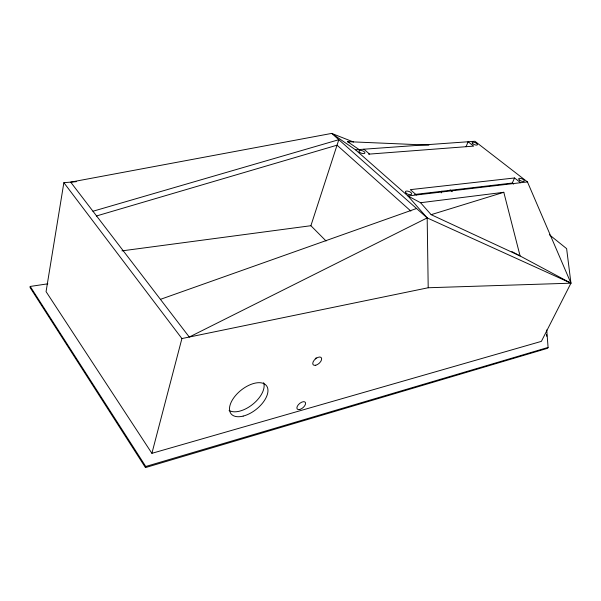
<?xml version="1.0" encoding="UTF-8"?>
<svg xmlns="http://www.w3.org/2000/svg" width="601" height="601" viewBox="0 0 601 601"><rect width="100%" height="100%" fill="white"/><g stroke="black" fill="none" stroke-linecap="round" stroke-linejoin="round"><path stroke-width="0.9" d="M47.832 283.815L30.208 286.444L30.05 287.496L145.465 467.593L547.646 348.272L548.082 347.431L546.737 329.949M76.274 181.682L63.871 182.674L46.067 291.635L151.895 453.327L541.381 341.368L570.95 283.184L566.623 248.641L549.389 234.766M145.465 467.593L145.75 466.489L30.208 286.444M151.895 453.327L181.908 338.558L63.871 182.674M326.058 240.986L310.897 225.713L338.814 139.71L92.967 211.244M441.239 192.898L441.938 191.156M466.075 146.734L468.081 141.761L473.671 146.118L368.563 154.164M414.705 194.461L512.307 183.042L514.546 177.971L520.639 182.719M181.908 338.558L428.205 287.751L427.176 217.915L331.699 133.407L355.499 149.807L474.925 141.273L527.453 181.915L570.95 283.184L427.176 217.915L189.27 337.041L70.678 182.133L331.699 133.407L353.531 142.024M160.422 299.358L416.538 208.502M431.142 214.67L503.803 192.29L520.098 255.973L431.142 214.67L420.565 202.725L407.951 195.971L355.499 149.807M96.333 216.014L337.041 145.187L410.859 211.079M145.75 466.489L548.082 347.431M121.958 250.872L310.897 225.713M420.565 202.725L503.803 192.29M527.453 181.915L407.951 195.971L427.176 217.915M514.546 177.971L410.31 189.646L416.433 194.979M428.205 287.751L570.95 283.184L511.872 251.571M347.37 141.648L428.896 145.141M349.309 142.339L347.573 141.656L359.736 150.017M512.307 183.042L513.66 184.101M450.096 189.856L452.237 191.659M363.928 149.206L369.487 154.051M546.594 334.457L546.737 336.297M263.614 382.709A22.507 12.268 -38.5 0 1 252.69 404.345A22.507 12.268 -38.5 0 1 229.071 410.4M316.201 357.775A5.379 2.9 -41.5 0 1 315.232 358.774M243.172 416.095A22.605 12.208 -38.6 0 0 267.453 387.487A22.605 12.208 -38.6 0 0 235.547 395.548A22.605 12.208 -38.6 0 0 243.172 416.095M315.743 365.243A5.401 2.885 -41.6 0 0 321.603 358.264A5.401 2.885 -41.6 0 0 314.293 360.059A5.401 2.885 -41.6 0 0 315.743 365.243M299.846 409.446A5.259 2.697 -40.4 0 0 305.518 402.73A5.259 2.697 -40.4 0 0 298.336 404.743A5.259 2.697 -40.4 0 0 299.846 409.446M472.844 143.797A2.87 1.082 21.5 0 0 477.382 144.826A2.87 1.082 21.5 0 0 474.144 142.317A2.87 1.082 21.5 0 0 472.844 143.797M519.549 180.12A3.013 1.164 22.9 0 0 524.222 181.141A3.013 1.164 22.9 0 0 520.699 178.414A3.013 1.164 22.9 0 0 519.549 180.12M359.488 152.166A3.185 1.337 19 0 0 364.709 153.293A3.185 1.337 19 0 0 361.486 150.483A3.185 1.337 19 0 0 359.488 152.166M406.111 193.146A3.343 1.465 20.6 0 0 411.512 194.266A3.343 1.465 20.6 0 0 407.974 191.171A3.343 1.465 20.6 0 0 406.111 193.146"/></g></svg>
